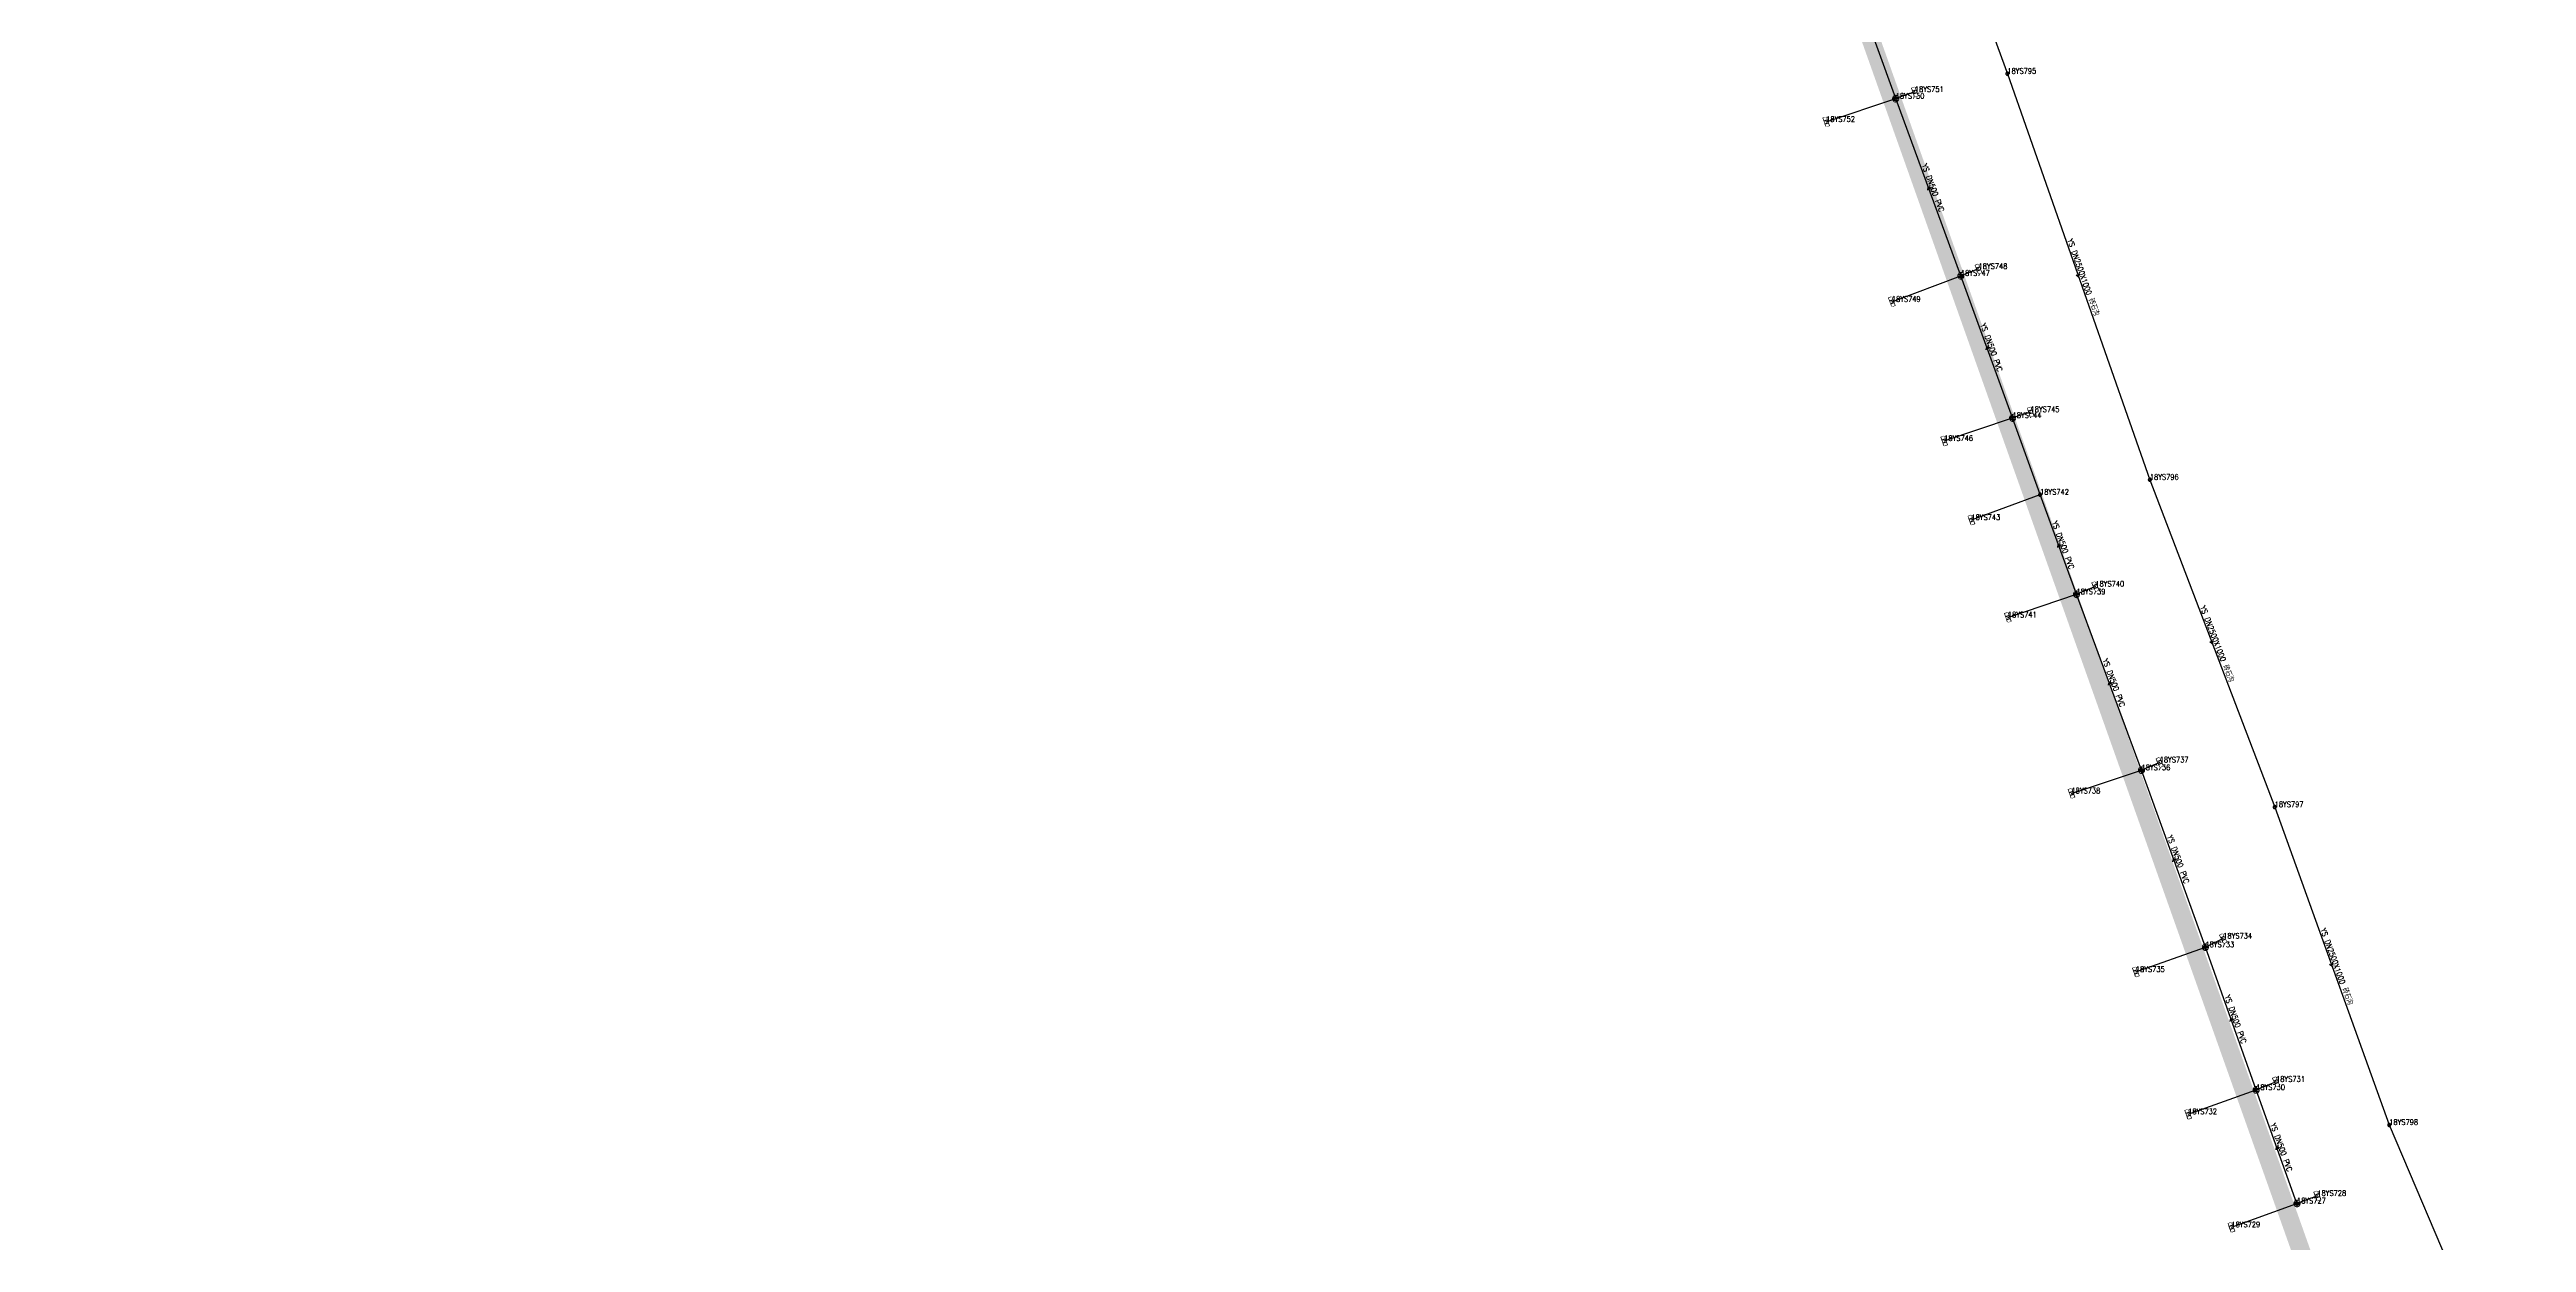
# Model space of a CAD drawing. Extents: x 78813 to 99477, y 2421021 to 2448125.
# Drawn here: x 88101.1 to 88507.6, y 2422637 to 2422832.8 of the extents above; entities that cross this region are included whole.
import ezdxf
from ezdxf.enums import TextEntityAlignment as Align

# ---------------------------------------------------------------- set-up
doc = ezdxf.new("R2010")
doc.units = 0
doc.set_wipeout_variables(frame=1)
doc.layers.get('0').update_dxf_attribs({"linetype": 'CONTINUOUS'})
doc.layers.add('DX_YS', color=42, linetype='CONTINUOUS')
doc.layers.add('道路', color=5, linetype='CONTINUOUS')
doc.layers.add('YSLINE', color=7, linetype='CONTINUOUS', true_color=0xcc9900)
doc.styles.add('CcNameZT', font='txt.SHX', dxfattribs={"width": 0.8, "bigfont": 'HZTXT.SHX'})
doc.styles.add('PointNameZT', font='txt.SHX', dxfattribs={"width": 0.8, "bigfont": 'HZTXT.SHX'})

# ---------------------------------------------------------------- blocks, each defined once
blk = doc.blocks.new('GC546')
at = {"color": 0}
for p in [(0.866, 0.5), (0.866, -0.5)]:
    blk.add_line(p, (0, 0), dxfattribs=at)
blk = doc.blocks.new('PS雨水井')
blk.add_lwpolyline([(1, 0), (1, 0.07), (0.99, 0.14), (0.98, 0.21), (0.96, 0.28), (0.94, 0.34), (0.91, 0.41), (0.88, 0.47), (0.85, 0.53), (0.81, 0.59), (0.77, 0.64), (0.72, 0.69), (0.67, 0.74), (0.62, 0.79), (0.56, 0.83), (0.5, 0.87), (0.44, 0.9), (0.37, 0.93), (0.31, 0.95), (0.24, 0.97), (0.17, 0.98), (0.1, 0.99), (0.03, 1), (-0.03, 1), (-0.1, 0.99), (-0.17, 0.98), (-0.24, 0.97), (-0.31, 0.95), (-0.37, 0.93), (-0.44, 0.9), (-0.5, 0.87), (-0.56, 0.83), (-0.62, 0.79), (-0.67, 0.74), (-0.72, 0.69), (-0.77, 0.64), (-0.81, 0.59), (-0.85, 0.53), (-0.88, 0.47), (-0.91, 0.41), (-0.94, 0.34), (-0.96, 0.28), (-0.98, 0.21), (-0.99, 0.14), (-1, 0.07), (-1, 0), (-1, -0.07), (-0.99, -0.14), (-0.98, -0.21), (-0.96, -0.28), (-0.94, -0.34), (-0.91, -0.41), (-0.88, -0.47), (-0.85, -0.53), (-0.81, -0.59), (-0.77, -0.64), (-0.72, -0.69), (-0.67, -0.74), (-0.62, -0.79), (-0.56, -0.83), (-0.5, -0.87), (-0.44, -0.9), (-0.37, -0.93), (-0.31, -0.95), (-0.24, -0.97), (-0.17, -0.98), (-0.1, -0.99), (-0.03, -1), (0.03, -1), (0.1, -0.99), (0.17, -0.98), (0.24, -0.97), (0.31, -0.95), (0.37, -0.93), (0.44, -0.9), (0.5, -0.87), (0.56, -0.83), (0.62, -0.79), (0.67, -0.74), (0.72, -0.69), (0.77, -0.64), (0.81, -0.59), (0.85, -0.53), (0.88, -0.47), (0.91, -0.41), (0.94, -0.34), (0.96, -0.28), (0.98, -0.21), (0.99, -0.14), (1, 0)], close=True)
blk.add_wipeout([(1, 0), (1, 0.07), (0.99, 0.14), (0.98, 0.21), (0.96, 0.28), (0.94, 0.34), (0.91, 0.41), (0.88, 0.47), (0.85, 0.53), (0.81, 0.59), (0.77, 0.64), (0.72, 0.69), (0.67, 0.74), (0.62, 0.79), (0.56, 0.83), (0.5, 0.87), (0.44, 0.9), (0.37, 0.93), (0.31, 0.95), (0.24, 0.97), (0.17, 0.98), (0.1, 0.99), (0.03, 1), (-0.03, 1), (-0.1, 0.99), (-0.17, 0.98), (-0.24, 0.97), (-0.31, 0.95), (-0.37, 0.93), (-0.44, 0.9), (-0.5, 0.87), (-0.56, 0.83), (-0.62, 0.79), (-0.67, 0.74), (-0.72, 0.69), (-0.77, 0.64), (-0.81, 0.59), (-0.85, 0.53), (-0.88, 0.47), (-0.91, 0.41), (-0.94, 0.34), (-0.96, 0.28), (-0.98, 0.21), (-0.99, 0.14), (-1, 0.07), (-1, 0), (-1, -0.07), (-0.99, -0.14), (-0.98, -0.21), (-0.96, -0.28), (-0.94, -0.34), (-0.91, -0.41), (-0.88, -0.47), (-0.85, -0.53), (-0.81, -0.59), (-0.77, -0.64), (-0.72, -0.69), (-0.67, -0.74), (-0.62, -0.79), (-0.56, -0.83), (-0.5, -0.87), (-0.44, -0.9), (-0.37, -0.93), (-0.31, -0.95), (-0.24, -0.97), (-0.17, -0.98), (-0.1, -0.99), (-0.03, -1), (0.03, -1), (0.1, -0.99), (0.17, -0.98), (0.24, -0.97), (0.31, -0.95), (0.37, -0.93), (0.44, -0.9), (0.5, -0.87), (0.56, -0.83), (0.62, -0.79), (0.67, -0.74), (0.72, -0.69), (0.77, -0.64), (0.81, -0.59), (0.85, -0.53), (0.88, -0.47), (0.91, -0.41), (0.94, -0.34), (0.96, -0.28), (0.98, -0.21), (0.99, -0.14)])
for p, q in [((-1, 0), (0, 0)), ((-0.88, 0.48), (0, 0.47)), ((0, 1), (0, 0)), ((0, 0.47), (0.88, 0.47)), ((0, 0), (0, -1)), ((0, 0), (1, 0)), ((-0.88, -0.48), (0, -0.48)), ((0, -0.48), (0.88, -0.48))]:
    blk.add_line(p, q)
blk = doc.blocks.new('PS管线点')
blk.add_wipeout([(0.5, 0), (0.5, 0.03), (0.5, 0.07), (0.49, 0.1), (0.48, 0.14), (0.47, 0.17), (0.46, 0.2), (0.44, 0.23), (0.42, 0.26), (0.4, 0.29), (0.38, 0.32), (0.36, 0.35), (0.33, 0.37), (0.31, 0.39), (0.28, 0.41), (0.25, 0.43), (0.22, 0.45), (0.19, 0.46), (0.15, 0.48), (0.12, 0.49), (0.09, 0.49), (0.05, 0.5), (0.02, 0.5), (-0.02, 0.5), (-0.05, 0.5), (-0.09, 0.49), (-0.12, 0.49), (-0.15, 0.48), (-0.19, 0.46), (-0.22, 0.45), (-0.25, 0.43), (-0.28, 0.41), (-0.31, 0.39), (-0.33, 0.37), (-0.36, 0.35), (-0.38, 0.32), (-0.4, 0.29), (-0.42, 0.26), (-0.44, 0.23), (-0.46, 0.2), (-0.47, 0.17), (-0.48, 0.14), (-0.49, 0.1), (-0.5, 0.07), (-0.5, 0.03), (-0.5, 0), (-0.5, -0.03), (-0.5, -0.07), (-0.49, -0.1), (-0.48, -0.14), (-0.47, -0.17), (-0.46, -0.2), (-0.44, -0.23), (-0.42, -0.26), (-0.4, -0.29), (-0.38, -0.32), (-0.36, -0.35), (-0.33, -0.37), (-0.31, -0.39), (-0.28, -0.41), (-0.25, -0.43), (-0.22, -0.45), (-0.19, -0.46), (-0.15, -0.48), (-0.12, -0.49), (-0.09, -0.49), (-0.05, -0.5), (-0.02, -0.5), (0.02, -0.5), (0.05, -0.5), (0.09, -0.49), (0.12, -0.49), (0.15, -0.48), (0.19, -0.46), (0.22, -0.45), (0.25, -0.43), (0.28, -0.41), (0.31, -0.39), (0.33, -0.37), (0.36, -0.35), (0.38, -0.32), (0.4, -0.29), (0.42, -0.26), (0.44, -0.23), (0.46, -0.2), (0.47, -0.17), (0.48, -0.14), (0.49, -0.1), (0.5, -0.07)])
blk.add_lwpolyline([(0.5, 0), (0.5, 0.03), (0.5, 0.07), (0.49, 0.1), (0.48, 0.14), (0.47, 0.17), (0.46, 0.2), (0.44, 0.23), (0.42, 0.26), (0.4, 0.29), (0.38, 0.32), (0.36, 0.35), (0.33, 0.37), (0.31, 0.39), (0.28, 0.41), (0.25, 0.43), (0.22, 0.45), (0.19, 0.46), (0.15, 0.48), (0.12, 0.49), (0.09, 0.49), (0.05, 0.5), (0.02, 0.5), (-0.02, 0.5), (-0.05, 0.5), (-0.09, 0.49), (-0.12, 0.49), (-0.15, 0.48), (-0.19, 0.46), (-0.22, 0.45), (-0.25, 0.43), (-0.28, 0.41), (-0.31, 0.39), (-0.33, 0.37), (-0.36, 0.35), (-0.38, 0.32), (-0.4, 0.29), (-0.42, 0.26), (-0.44, 0.23), (-0.46, 0.2), (-0.47, 0.17), (-0.48, 0.14), (-0.49, 0.1), (-0.5, 0.07), (-0.5, 0.03), (-0.5, 0), (-0.5, -0.03), (-0.5, -0.07), (-0.49, -0.1), (-0.48, -0.14), (-0.47, -0.17), (-0.46, -0.2), (-0.44, -0.23), (-0.42, -0.26), (-0.4, -0.29), (-0.38, -0.32), (-0.36, -0.35), (-0.33, -0.37), (-0.31, -0.39), (-0.28, -0.41), (-0.25, -0.43), (-0.22, -0.45), (-0.19, -0.46), (-0.15, -0.48), (-0.12, -0.49), (-0.09, -0.49), (-0.05, -0.5), (-0.02, -0.5), (0.02, -0.5), (0.05, -0.5), (0.09, -0.49), (0.12, -0.49), (0.15, -0.48), (0.19, -0.46), (0.22, -0.45), (0.25, -0.43), (0.28, -0.41), (0.31, -0.39), (0.33, -0.37), (0.36, -0.35), (0.38, -0.32), (0.4, -0.29), (0.42, -0.26), (0.44, -0.23), (0.46, -0.2), (0.47, -0.17), (0.48, -0.14), (0.49, -0.1), (0.5, -0.07), (0.5, 0)], close=True)
blk = doc.blocks.new('PS雨篦')
blk.add_lwpolyline([(-1.5, 0.5), (0, 0.5), (1.5, 0.5), (1.5, -0.5), (0, -0.5), (-1.5, -0.5)], close=True)
blk.add_wipeout([(-1.5, 0.5), (0, 0.5), (1.5, 0.5), (1.5, -0.5), (0, -0.5), (-1.5, -0.5)])
for p, q in [((-0.51, -0.5), (-0.51, 0.5)), ((0.49, -0.5), (0.49, 0.5))]:
    blk.add_line(p, q)

msp = doc.modelspace()

# ---------------------------------------------------------------- block references
at = {"layer": 'DX_YS', "yscale": 0.5, "zscale": 0.5}
for p, xscale, rotation in [((88409.44, 2422810.24, 4.94), 0.499999999984252, 290.2307946885202), ((88434.11, 2422795.55, 5.73), 0.4999999999204179, 109.3301345611202), ((88419.04, 2422784.03, 5.05), 0.5000000001171244, 289.9716736964706), ((88430.78, 2422751.6, 5.24), 0.4999999998956121, 290.1095436533269), ((88456.04, 2422735.36, 5.78), 0.4999999999292783, 110.8743628461111), ((88439.1, 2422728.99, 5.34), 0.4999999997956619, 290.2652405093015), ((88449.68, 2422700.03, 5.41), 0.5000000001969857, 289.850515399772), ((88475.69, 2422682.42, 5.94), 0.5000000002014422, 109.8194122990652), ((88459.09, 2422673.78, 5.54), 0.5000000001763023, 289.5724503853452), ((88466.6, 2422652.75, 5.59), 0.5000000000365872, 289.7647856653429)]:
    msp.add_blockref('GC546', p, dxfattribs=dict(at, xscale=xscale, rotation=rotation))

# ---------------------------------------------------------------- texts
at = {"layer": 'DX_YS', "style": 'PointNameZT', "width": 0.8}
for s, p in [('18YS751', (88407.24, 2422825.87, 5.96)), ('18YS795', (88422.42, 2422828.87, 5.62)), ('18YS752', (88392.68, 2422820.97, 5.93)), ('18YS750', (88404.09, 2422824.77, 4.8)), ('18YS748', (88417.69, 2422796.82, 6.2)), ('18YS747', (88414.8, 2422795.7, 5)), ('18YS749', (88403.46, 2422791.44, 6.06)), ('18YS744', (88423.28, 2422772.36, 5.09)), ('18YS745', (88426.23, 2422773.34, 6.3)), ('18YS746', (88412.05, 2422768.6, 6.07)), ('18YS796', (88445.8, 2422762.23, 5.83)), ('18YS742', (88427.79, 2422759.78, 5.21)), ('18YS743', (88416.51, 2422755.62, 6.14)), ('18YS740', (88436.86, 2422744.7, 6.36)), ('18YS741', (88422.5, 2422739.62, 6.17)), ('18YS739', (88433.78, 2422743.42, 5.28)), ('18YS737', (88447.42, 2422715.83, 6.41)), ('18YS736', (88444.43, 2422714.56, 5.34)), ('18YS738', (88432.94, 2422710.75, 6.31)), ('18YS797', (88466.29, 2422708.5, 5.72)), ('18YS734', (88457.85, 2422686.92, 6.49)), ('18YS733', (88454.92, 2422685.5, 5.47)), ('18YS735', (88443.51, 2422681.44, 6.26)), ('18YS731', (88466.52, 2422663.41, 6.49)), ('18YS730', (88463.25, 2422662.07, 5.58)), ('18YS732', (88452.09, 2422658.09, 6.43)), ('18YS798', (88485.09, 2422656.34, 6.15)), ('18YS727', (88469.95, 2422643.44, 5.6)), ('18YS728', (88473.29, 2422644.69, 6.5)), ('18YS729', (88459.18, 2422639.54, 6.48))]:
    msp.add_text(s, height=0.9, dxfattribs=at).set_placement(p)
at = {"layer": 'DX_YS', "style": 'CcNameZT', "width": 0.8}
for s, rotation, p in [(' YS DN500 PVC', 290.2308, (88409.68, 2422810.32, 5)), (' YS DN2500X1000 砖石沟', 289.3301, (88434.34, 2422795.64, 5.62)), (' YS DN500 PVC', 289.9717, (88419.28, 2422784.11, 5.09)), (' YS DN500 PVC', 290.1095, (88431.02, 2422751.68, 5.28)), (' YS DN2500X1000 砖石沟', 290.8744, (88456.28, 2422735.45, 5.83)), (' YS DN500 PVC', 290.2652, (88439.34, 2422729.08, 5.34)), (' YS DN500 PVC', 289.8505, (88449.91, 2422700.11, 5.47)), (' YS DN2500X1000 砖石沟', 289.8194, (88475.92, 2422682.5, 5.72)), (' YS DN500 PVC', 289.5725, (88459.32, 2422673.86, 5.58)), (' YS DN500 PVC', 289.7648, (88466.84, 2422652.83, 5.6))]:
    msp.add_text(s, height=0.9, rotation=rotation, dxfattribs=at).set_placement(p, align=Align.CENTER)

# ---------------------------------------------------------------- next in the draw order: block references
at = {"layer": 'DX_YS', "yscale": 0.5, "zscale": 0.5}
for p, xscale, rotation in [((88407.24, 2422825.87, 5.96), 0.499999999884513, 109.1790080295769), ((88392.68, 2422820.97, 5.93), 0.4999999999234123, 288.4454952608444), ((88403.46, 2422791.44, 6.06), 0.4999999997858783, 290.5981150443792), ((88412.05, 2422768.6, 6.07), 0.5000000000079127, 288.502269190528), ((88416.51, 2422755.62, 6.14), 0.4999999998133604, 290.2340430776017), ((88436.86, 2422744.7, 6.36), 0.4999999999696774, 112.5221132173118), ((88422.5, 2422739.62, 6.17), 0.4999999998256122, 288.6358576573608), ((88432.94, 2422710.75, 6.31), 0.5000000001157652, 288.3241948783814), ((88443.51, 2422681.44, 6.26), 0.5000000001645813, 289.5523284123716), ((88466.52, 2422663.41, 6.49), 0.5000000000719536, 112.4375341288418), ((88452.09, 2422658.09, 6.43), 0.499999999998361, 289.6151293736442), ((88473.29, 2422644.69, 6.5), 0.500000000064709, 110.6067411213106), ((88459.18, 2422639.54, 6.48), 0.5000000000270299, 289.9027766007632)]:
    msp.add_blockref('PS雨篦', p, dxfattribs=dict(at, xscale=xscale, rotation=rotation))
at = {"layer": 'DX_YS', "xscale": 0.5, "yscale": 0.5, "zscale": 0.5}
for name, p in [('PS管线点', (88422.42, 2422828.87, 5.62)), ('PS雨水井', (88404.09, 2422824.77, 4.8)), ('PS雨水井', (88414.8, 2422795.7, 5)), ('PS雨水井', (88423.28, 2422772.36, 5.09)), ('PS管线点', (88445.8, 2422762.23, 5.83)), ('PS管线点', (88427.79, 2422759.78, 5.21)), ('PS雨水井', (88433.78, 2422743.42, 5.28)), ('PS雨水井', (88444.43, 2422714.56, 5.34)), ('PS管线点', (88466.29, 2422708.5, 5.72)), ('PS雨水井', (88454.92, 2422685.5, 5.47)), ('PS雨水井', (88463.25, 2422662.07, 5.58)), ('PS管线点', (88485.09, 2422656.34, 6.15)), ('PS雨水井', (88469.95, 2422643.44, 5.6))]:
    msp.add_blockref(name, p, dxfattribs=at)

# ---------------------------------------------------------------- next in the draw order: linework, layer by layer
at = {"layer": 'YSLINE'}
for p, q in [((88398.56, 2422894.56, 5.6), (88422.42, 2422828.87, 5.62)), ((88404.09, 2422824.77, 4.8), (88393.46, 2422854.17, 4.73)), ((88407.24, 2422825.87, 5.96), (88404.09, 2422824.77, 5.95)), ((88392.68, 2422820.97, 5.93), (88404.09, 2422824.77, 5.73)), ((88414.8, 2422795.7, 5), (88404.09, 2422824.77, 4.88)), ((88403.46, 2422791.44, 6.06), (88414.8, 2422795.7, 5.9)), ((88412.05, 2422768.6, 6.07), (88423.28, 2422772.36, 5.94)), ((88416.51, 2422755.62, 6.14), (88427.79, 2422759.78, 5.96)), ((88433.78, 2422743.42, 5.28), (88427.79, 2422759.78, 5.21)), ((88436.86, 2422744.7, 6.36), (88433.78, 2422743.42, 6.37)), ((88422.5, 2422739.62, 6.17), (88433.78, 2422743.42, 6.1)), ((88444.43, 2422714.56, 5.34), (88433.78, 2422743.42, 5.34)), ((88432.94, 2422710.75, 6.31), (88444.43, 2422714.56, 6.26)), ((88466.29, 2422708.5, 5.72), (88485.09, 2422656.34, 6.15)), ((88443.51, 2422681.44, 6.26), (88454.92, 2422685.5, 6.19)), ((88466.52, 2422663.41, 6.49), (88463.25, 2422662.07, 6.48)), ((88452.09, 2422658.09, 6.43), (88463.25, 2422662.07, 6.33)), ((88469.95, 2422643.44, 5.6), (88463.25, 2422662.07, 5.58)), ((88485.09, 2422656.34, 6.15), (88507.61, 2422603.5, 5.89)), ((88459.18, 2422639.54, 6.48), (88469.95, 2422643.44, 6.29)), ((88473.29, 2422644.69, 6.5), (88469.95, 2422643.44, 6.3))]:
    msp.add_line(p, q, dxfattribs=at)

# ---------------------------------------------------------------- next in the draw order: block references
at = {"layer": 'DX_YS', "yscale": 0.5, "zscale": 0.5}
for p, xscale, rotation in [((88417.69, 2422796.82, 6.2), 0.4999999999813767, 111.2581748554996), ((88426.23, 2422773.34, 6.3), 0.5000000001290156, 108.487444171413), ((88447.42, 2422715.83, 6.41), 0.4999999998047986, 113.0896589046333), ((88457.85, 2422686.92, 6.49), 0.4999999999419793, 115.9670944163311)]:
    msp.add_blockref('PS雨篦', p, dxfattribs=dict(at, xscale=xscale, rotation=rotation))

# ---------------------------------------------------------------- next in the draw order: linework, layer by layer
at = {"layer": 'YSLINE'}
for p, q in [((88422.42, 2422828.87, 5.62), (88445.8, 2422762.23, 5.83)), ((88417.69, 2422796.82, 6.2), (88414.8, 2422795.7, 6.05)), ((88423.28, 2422772.36, 5.09), (88414.8, 2422795.7, 5)), ((88426.23, 2422773.34, 6.3), (88423.28, 2422772.36, 6.31)), ((88427.79, 2422759.78, 5.21), (88423.28, 2422772.36, 5.11)), ((88445.8, 2422762.23, 5.83), (88466.29, 2422708.5, 5.72)), ((88447.42, 2422715.83, 6.41), (88444.43, 2422714.56, 6.32)), ((88454.92, 2422685.5, 5.47), (88444.43, 2422714.56, 5.35)), ((88457.85, 2422686.92, 6.49), (88454.92, 2422685.5, 6.4)), ((88463.25, 2422662.07, 5.58), (88454.92, 2422685.5, 5.5))]:
    msp.add_line(p, q, dxfattribs=at)
at = {"layer": '道路', "const_width": 3, "flags": 128}
msp.add_lwpolyline([(88140.05, 2424984.04), (88069.32, 2424492.81), (87989.54, 2423935.99), (87988.07, 2423818.43), (88103.55, 2423669.54), (88500.57, 2422551.26)], dxfattribs=at)

doc.saveas('drawing.dxf')
